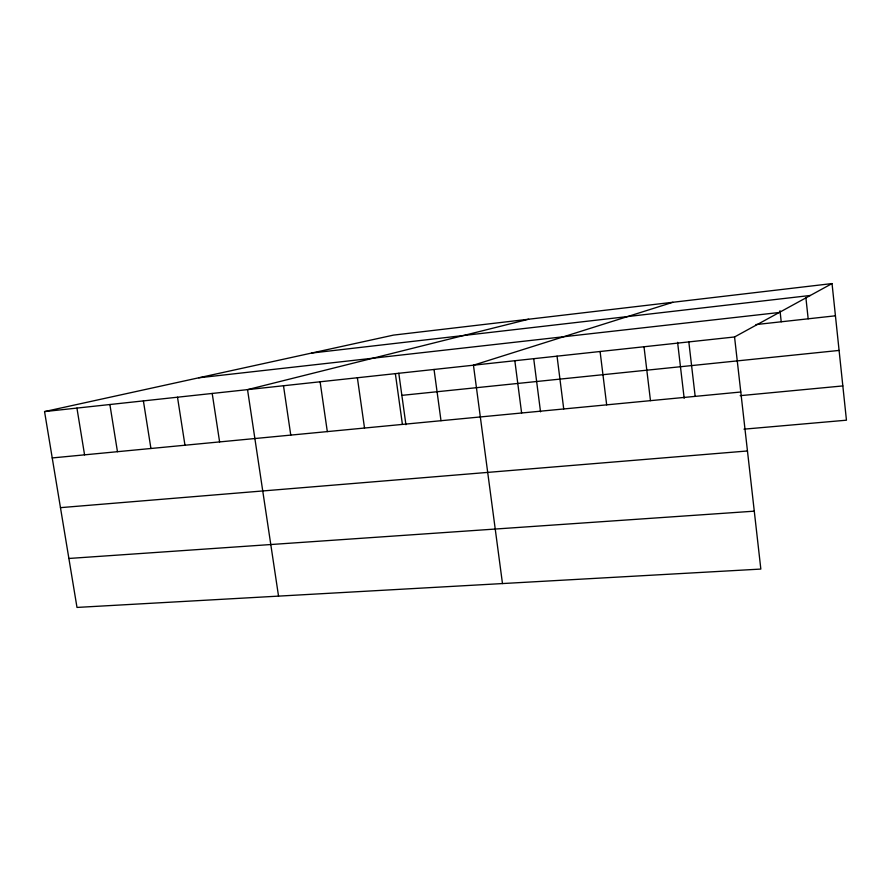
<?xml version="1.0" encoding="UTF-8"?>
<svg xmlns="http://www.w3.org/2000/svg" width="891" height="891" viewBox="0 0 891 891"><rect width="100%" height="100%" fill="white"/><g stroke="black" fill="none" stroke-linecap="round" stroke-linejoin="round"><path stroke-width="1.34" d="M734.552 336.965L760.836 569.071L76.994 607.428L44.55 411.586L734.552 336.965L832.038 283.572L846.45 420.196L743.974 429.161M672.883 302.283L473.444 365.199L502.479 583.56M528.641 319.223L247.531 389.634L278.538 596.124M44.55 411.586L393.51 335.105L832.038 283.572M311.672 353.048L810.32 295.467M198.76 377.795L779.235 312.496M755.913 324.58L835.435 315.804M401.863 395.359L839.088 350.43M52.224 457.941L740.789 392.007M740.176 395.671L842.83 385.926M60.465 507.647L747.46 450.969M68.885 558.468L754.276 511.167M76.938 408.089L84.567 454.844M109.883 404.525L117.456 451.692M143.395 400.894L150.924 448.485M177.498 397.208L184.972 445.233M212.203 393.454L219.609 441.914M283.494 385.747L290.767 435.098M320.103 381.782L327.309 431.6M357.38 377.751L364.519 428.036M398.8 373.262L405.928 424.717M395.359 373.652L402.409 424.406M434.04 369.464L441 420.719M514.831 360.721L521.614 412.99M533.709 358.661L540.536 411.842M557.042 356.155L563.725 408.958M600.088 351.5L606.671 404.848M644.004 346.755L650.475 400.66M677.594 342.344L684.177 398.333M688.821 341.91L695.169 396.372M780.004 310.714L781.218 321.785M805.865 297.46L808.17 318.811"/></g></svg>
